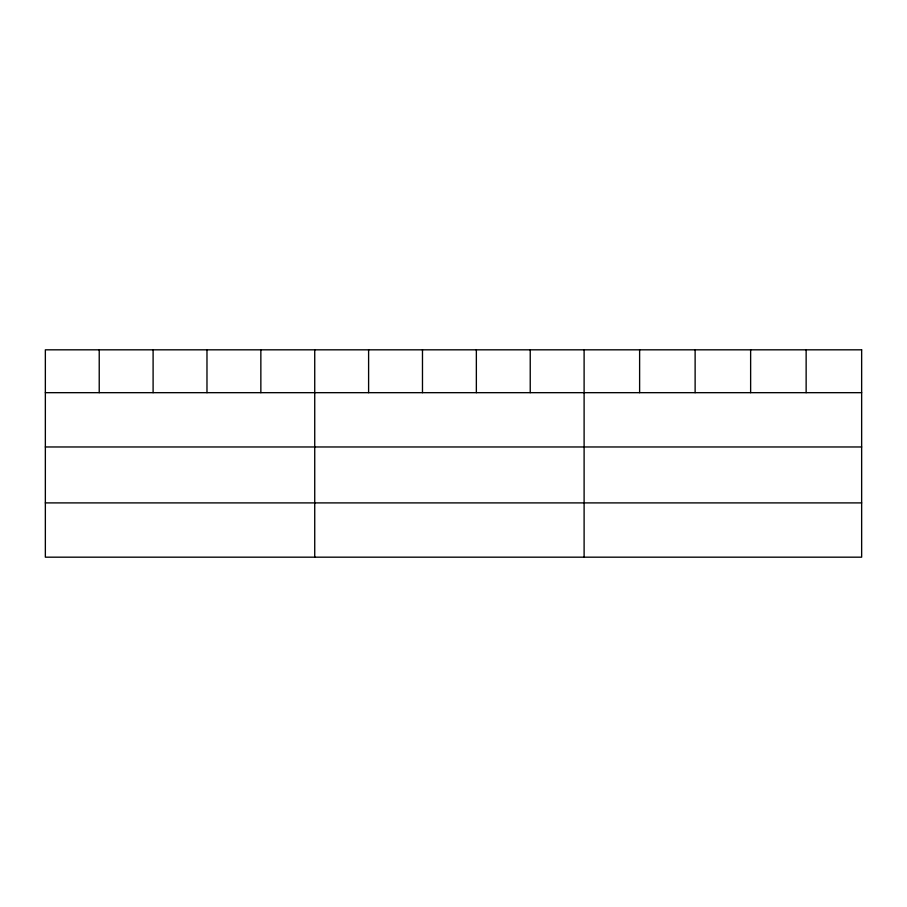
<?xml version="1.0" encoding="UTF-8"?>
<svg xmlns="http://www.w3.org/2000/svg" width="907" height="907" viewBox="0 0 907 907"><rect width="100%" height="100%" fill="white"/><g stroke="black" fill="none" stroke-linecap="round" stroke-linejoin="round"><path stroke-width="1.36" d="M45.35 392.674L861.65 392.674M45.35 446.97L861.65 446.97M45.35 502.897L861.65 502.897M806.142 349.819L806.142 392.674M750.633 349.819L750.633 392.674M695.125 349.819L695.125 392.674M639.616 349.819L639.616 392.674M584.108 349.819L584.108 557.181M530.232 349.819L530.232 392.674M476.356 349.819L476.356 392.674M422.481 349.819L422.481 392.674M368.605 349.819L368.605 392.674M314.729 349.819L314.729 557.181M260.853 349.819L260.853 392.674M206.977 349.819L206.977 392.674M153.102 349.819L153.102 392.674M99.226 349.819L99.226 392.674M861.65 349.819L45.35 349.819L45.35 557.181L861.65 557.181L861.65 349.819"/></g></svg>
